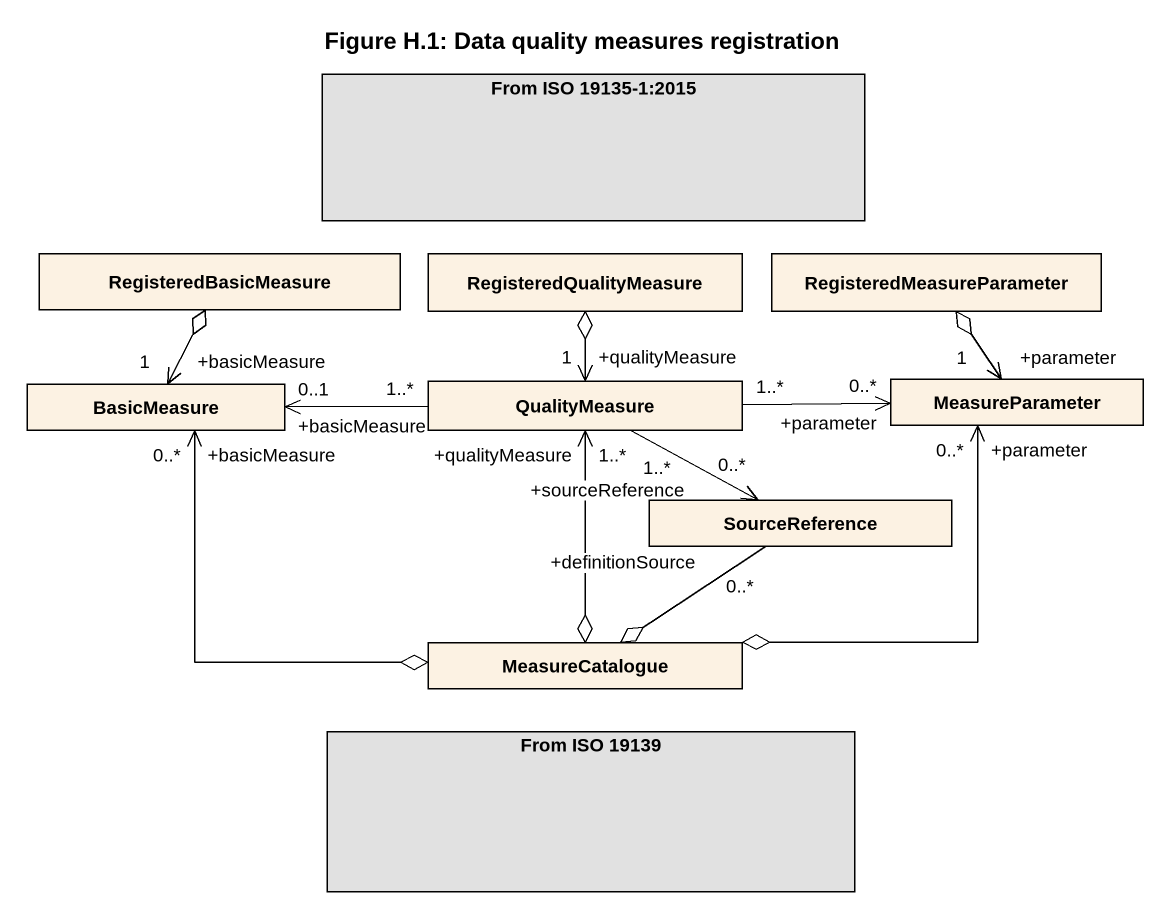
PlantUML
@startuml
title Figure H.1: Data quality measures registration
allowmixing
hide circle
hide empty members
rectangle "From ISO 19135-1:2015" as From_ISO_19135_1_2015 #E1E1E1
class RegisteredBasicMeasure
class RegisteredQualityMeasure
class RegisteredMeasureParameter
class BasicMeasure
class QualityMeasure
class MeasureParameter
class SourceReference
class MeasureCatalogue
rectangle "From ISO 19139" as From_ISO_19139 #E1E1E1
BasicMeasure "+basicMeasure\n1" <-up-o RegisteredBasicMeasure
BasicMeasure "+basicMeasure\n0..*" <--o MeasureCatalogue
QualityMeasure "+qualityMeasure\n1" <-up-o RegisteredQualityMeasure
QualityMeasure "1..*" -left-> "+basicMeasure\n0..1" BasicMeasure
QualityMeasure "1..*" -right-> "+parameter\n0..*" MeasureParameter
QualityMeasure "1..*" -right-> "+sourceReference\n0..*" SourceReference
QualityMeasure "+qualityMeasure\n1..*" <--o MeasureCatalogue
MeasureParameter "+parameter\n1" <-up-o RegisteredMeasureParameter
MeasureParameter "+parameter\n0..*" <--o MeasureCatalogue
SourceReference "+definitionSource\n0..*" --o MeasureCatalogue
@enduml
